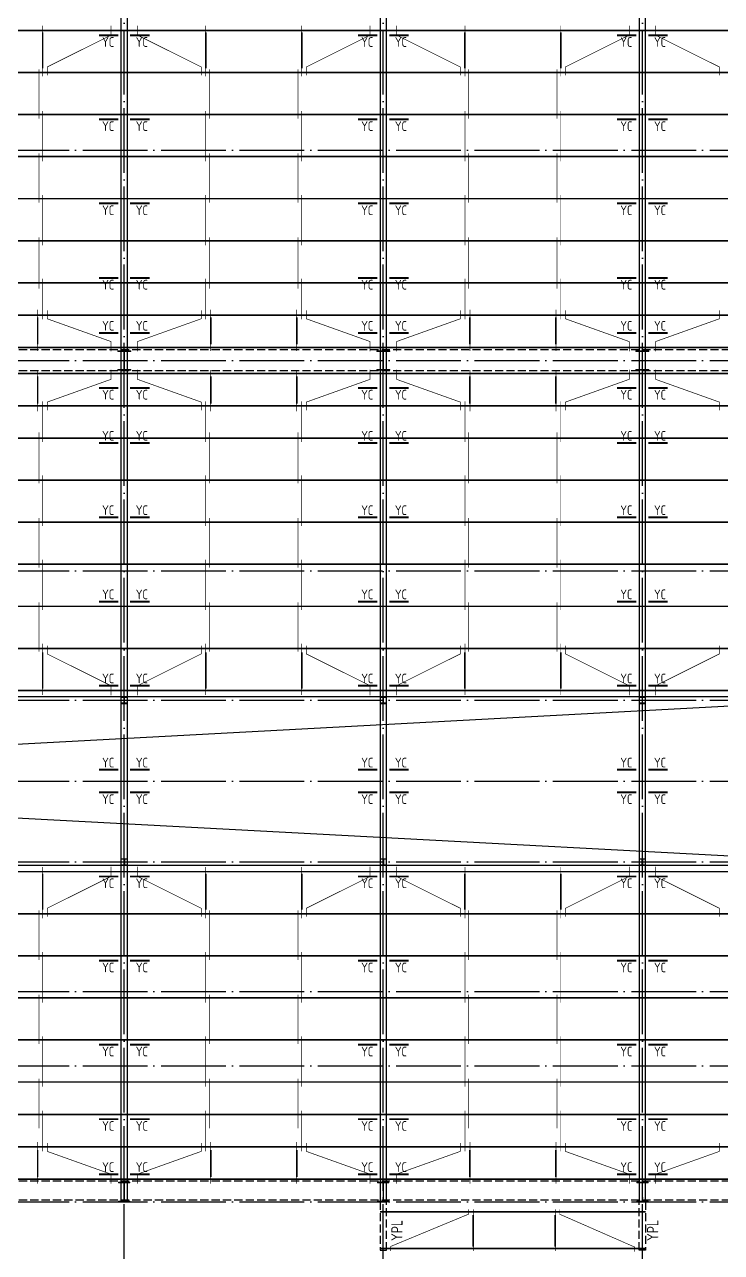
# Model space of a CAD drawing. Extents: x 19118 to 566552, y -1188739 to 92943.
# Drawn here: x 168632 to 190148, y -570711 to -532763 of the extents above; entities that cross this region are included whole.
import ezdxf

# ---------------------------------------------------------------- set-up
doc = ezdxf.new("R2010")
doc.units = 0
doc.header["$LTSCALE"] = 1000
doc.header["$MEASUREMENT"] = 0
doc.linetypes.add('DASH', pattern=[0.35, 0.25, -0.1])
doc.linetypes.add('DOTE', pattern=[2.42, 2, -0.2, 0.02, -0.2])
doc.layers.get('0').update_dxf_attribs({"linetype": 'CONTINUOUS'})
for name, color, linetype in [('10014', 2, 'CONTINUOUS'), ('D', 4, 'CONTINUOUS'), ('DOTE', 9, 'DOTE'), ('PUB_TEXT', 7, 'CONTINUOUS'), ('TEXT', 7, 'CONTINUOUS'), ('WALL', 6, 'CONTINUOUS'), ('屋面隅撑', 1, 'CONTINUOUS'), ('梁', 4, 'DASH'), ('檩条拉条', 253, 'CONTINUOUS'), ('钢柱', 3, 'CONTINUOUS')]:
    doc.layers.add(name, color=color, linetype=linetype)
doc.layers.add('柱_主零件_实线', color=51, linetype='CONTINUOUS', lineweight=18)
doc.layers.add('钢架', color=63, linetype='CONTINUOUS', lineweight=25)
doc.styles.add('TSSD_Rein', font='atssdeng.shx', dxfattribs={"width": 0.7, "bigfont": 'atssdchn.shx'})

msp = doc.modelspace()

# ---------------------------------------------------------------- linework, layer by layer
msp.add_lwpolyline([(195783.4, -553543.77), (107633.4, -553543.77), (107633.4, -558743.77), (195783.4, -558743.77)], close=True)
at = {"layer": '10014', "const_width": 50}
for points in [[(203708.4, -532943.77), (99708.4, -532943.77)], [(203708.4, -534243.77), (99708.4, -534243.77)], [(203708.4, -535543.77), (99708.4, -535543.77)], [(203708.4, -536843.77), (99708.4, -536843.77)], [(203708.4, -538143.77), (99708.4, -538143.77)], [(203708.4, -539443.77), (99708.4, -539443.77)], [(203708.4, -540743.77), (99708.4, -540743.77)], [(203708.4, -541743.77), (99708.4, -541743.77)], [(203708.4, -542743.77), (99708.4, -542743.77)], [(203708.4, -543543.77), (99708.4, -543543.77)], [(203708.4, -544543.77), (99708.4, -544543.77)], [(203708.4, -545543.77), (99708.4, -545543.77)], [(203708.4, -546843.77), (99708.4, -546843.77)], [(203708.4, -548143.77), (99708.4, -548143.77)], [(203708.4, -549443.77), (99708.4, -549443.77)], [(203708.4, -550743.77), (99708.4, -550743.77)], [(203708.4, -552043.77), (99708.4, -552043.77)], [(203708.4, -553343.77), (99708.4, -553343.77)], [(203708.4, -558943.77), (99708.4, -558943.77)], [(203708.4, -560243.77), (99708.4, -560243.77)], [(203708.4, -561543.77), (99708.4, -561543.77)], [(203708.4, -562843.77), (99708.4, -562843.77)], [(203708.4, -564143.77), (99708.4, -564143.77)], [(203708.4, -565443.77), (99708.4, -565443.77)], [(203708.4, -566443.77), (99708.4, -566443.77)], [(203708.4, -567443.77), (99708.4, -567443.77)], [(203708.4, -568443.77), (99708.4, -568443.77)], [(187808.4, -569457.25), (179608.4, -569457.25)], [(187808.4, -570589.03), (179608.4, -570589.03)]]:
    msp.add_lwpolyline(points, dxfattribs=at)
at = {"layer": 'D', "linetype": 'DASH'}
for p, q in [((203708.4, -542819.79), (99708.4, -542819.79)), ((203708.4, -543467.74), (99708.4, -543467.74)), ((203708.4, -568510.75), (99708.4, -568510.75)), ((203708.4, -569091.7), (99708.4, -569091.7))]:
    msp.add_line(p, q, dxfattribs=at)
at = {"layer": 'DOTE', "color": 8}
for p, q in [((171708.4, -571223.8), (171708.4, -515716.73)), ((179708.4, -571223.8), (179708.4, -515716.73)), ((187708.4, -571223.8), (187708.4, -515716.73)), ((97826.88, -536643.77), (206364.14, -536643.77)), ((97826.88, -543143.77), (206364.14, -543143.77)), ((97826.88, -549643.77), (206364.14, -549643.77)), ((97826.88, -553643.77), (206364.14, -553643.77)), ((97826.88, -556143.77), (206364.14, -556143.77)), ((97826.88, -558643.77), (206364.14, -558643.77)), ((97826.88, -562643.77), (206364.14, -562643.77)), ((97826.88, -564943.77), (206364.14, -564943.77)), ((97826.88, -569143.77), (206364.14, -569143.77))]:
    msp.add_line(p, q, dxfattribs=at)
at = {"layer": 'WALL'}
for p, q in [((195783.4, -553543.77), (152336.76, -555872.28)), ((152336.76, -556415.25), (195783.4, -558743.77))]:
    msp.add_line(p, q, dxfattribs=at)
at = {"layer": '屋面隅撑', "const_width": 60}
for points in [[(170925.47, -533092.6), (171525.47, -533092.6)], [(172491.33, -533092.6), (171891.33, -533092.6)], [(178925.47, -533092.6), (179525.47, -533092.6)], [(180491.33, -533092.6), (179891.33, -533092.6)], [(186925.47, -533092.6), (187525.47, -533092.6)], [(188491.33, -533092.6), (187891.33, -533092.6)], [(170925.47, -535692.6), (171525.47, -535692.6)], [(172491.33, -535692.6), (171891.33, -535692.6)], [(178925.47, -535692.6), (179525.47, -535692.6)], [(180491.33, -535692.6), (179891.33, -535692.6)], [(186925.47, -535692.6), (187525.47, -535692.6)], [(188491.33, -535692.6), (187891.33, -535692.6)], [(170925.47, -538292.6), (171525.47, -538292.6)], [(172491.33, -538292.6), (171891.33, -538292.6)], [(178925.47, -538292.6), (179525.47, -538292.6)], [(180491.33, -538292.6), (179891.33, -538292.6)], [(186925.47, -538292.6), (187525.47, -538292.6)], [(188491.33, -538292.6), (187891.33, -538292.6)], [(170925.47, -540592.6), (171525.47, -540592.6)], [(172491.33, -540592.6), (171891.33, -540592.6)], [(178925.47, -540592.6), (179525.47, -540592.6)], [(180491.33, -540592.6), (179891.33, -540592.6)], [(186925.47, -540592.6), (187525.47, -540592.6)], [(188491.33, -540592.6), (187891.33, -540592.6)], [(170925.47, -542294.93), (171525.47, -542294.93)], [(172491.33, -542294.93), (171891.33, -542294.93)], [(178925.47, -542294.93), (179525.47, -542294.93)], [(180491.33, -542294.93), (179891.33, -542294.93)], [(186925.47, -542294.93), (187525.47, -542294.93)], [(188491.33, -542294.93), (187891.33, -542294.93)], [(170925.47, -543992.6), (171525.47, -543992.6)], [(172491.33, -543992.6), (171891.33, -543992.6)], [(178925.47, -543992.6), (179525.47, -543992.6)], [(180491.33, -543992.6), (179891.33, -543992.6)], [(186925.47, -543992.6), (187525.47, -543992.6)], [(188491.33, -543992.6), (187891.33, -543992.6)], [(170925.47, -545694.93), (171525.47, -545694.93)], [(172491.33, -545694.93), (171891.33, -545694.93)], [(178925.47, -545694.93), (179525.47, -545694.93)], [(180491.33, -545694.93), (179891.33, -545694.93)], [(186925.47, -545694.93), (187525.47, -545694.93)], [(188491.33, -545694.93), (187891.33, -545694.93)], [(170925.47, -547994.93), (171525.47, -547994.93)], [(172491.33, -547994.93), (171891.33, -547994.93)], [(178925.47, -547994.93), (179525.47, -547994.93)], [(180491.33, -547994.93), (179891.33, -547994.93)], [(186925.47, -547994.93), (187525.47, -547994.93)], [(188491.33, -547994.93), (187891.33, -547994.93)], [(170925.47, -550594.93), (171525.47, -550594.93)], [(172491.33, -550594.93), (171891.33, -550594.93)], [(178925.47, -550594.93), (179525.47, -550594.93)], [(180491.33, -550594.93), (179891.33, -550594.93)], [(186925.47, -550594.93), (187525.47, -550594.93)], [(188491.33, -550594.93), (187891.33, -550594.93)], [(170925.47, -553194.93), (171525.47, -553194.93)], [(172491.33, -553194.93), (171891.33, -553194.93)], [(178925.47, -553194.93), (179525.47, -553194.93)], [(180491.33, -553194.93), (179891.33, -553194.93)], [(186925.47, -553194.93), (187525.47, -553194.93)], [(188491.33, -553194.93), (187891.33, -553194.93)], [(170925.47, -555794.93), (171525.47, -555794.93)], [(172491.33, -555794.93), (171891.33, -555794.93)], [(178925.47, -555794.93), (179525.47, -555794.93)], [(180491.33, -555794.93), (179891.33, -555794.93)], [(186925.47, -555794.93), (187525.47, -555794.93)], [(188491.33, -555794.93), (187891.33, -555794.93)], [(170925.47, -556492.6), (171525.47, -556492.6)], [(172491.33, -556492.6), (171891.33, -556492.6)], [(178925.47, -556492.6), (179525.47, -556492.6)], [(180491.33, -556492.6), (179891.33, -556492.6)], [(186925.47, -556492.6), (187525.47, -556492.6)], [(188491.33, -556492.6), (187891.33, -556492.6)], [(170925.47, -559092.6), (171525.47, -559092.6)], [(172491.33, -559092.6), (171891.33, -559092.6)], [(178925.47, -559092.6), (179525.47, -559092.6)], [(180491.33, -559092.6), (179891.33, -559092.6)], [(186925.47, -559092.6), (187525.47, -559092.6)], [(188491.33, -559092.6), (187891.33, -559092.6)], [(170925.47, -561692.6), (171525.47, -561692.6)], [(172491.33, -561692.6), (171891.33, -561692.6)], [(178925.47, -561692.6), (179525.47, -561692.6)], [(180491.33, -561692.6), (179891.33, -561692.6)], [(186925.47, -561692.6), (187525.47, -561692.6)], [(188491.33, -561692.6), (187891.33, -561692.6)], [(170925.47, -564292.6), (171525.47, -564292.6)], [(172491.33, -564292.6), (171891.33, -564292.6)], [(178925.47, -564292.6), (179525.47, -564292.6)], [(180491.33, -564292.6), (179891.33, -564292.6)], [(186925.47, -564292.6), (187525.47, -564292.6)], [(188491.33, -564292.6), (187891.33, -564292.6)], [(170925.47, -566592.6), (171525.47, -566592.6)], [(172491.33, -566592.6), (171891.33, -566592.6)], [(178925.47, -566592.6), (179525.47, -566592.6)], [(180491.33, -566592.6), (179891.33, -566592.6)], [(186925.47, -566592.6), (187525.47, -566592.6)], [(188491.33, -566592.6), (187891.33, -566592.6)], [(170925.47, -568294.93), (171525.47, -568294.93)], [(172491.33, -568294.93), (171891.33, -568294.93)], [(178925.47, -568294.93), (179525.47, -568294.93)], [(180491.33, -568294.93), (179891.33, -568294.93)], [(186925.47, -568294.93), (187525.47, -568294.93)], [(188491.33, -568294.93), (187891.33, -568294.93)]]:
    msp.add_lwpolyline(points, dxfattribs=at)
at = {"layer": '柱_主零件_实线', "ltscale": 20}
for p, q in [((171908.3, -542843.76), (171508.3, -542843.76)), ((171508.3, -542843.76), (171508.3, -542863.76)), ((171508.3, -542863.76), (171908.3, -542863.76)), ((171701.3, -542863.76), (171701.3, -543423.76)), ((171715.3, -543423.76), (171715.3, -542863.76)), ((171908.3, -542863.76), (171908.3, -542843.76)), ((179908.3, -542843.76), (179508.3, -542843.76)), ((179508.3, -542843.76), (179508.3, -542863.76)), ((179508.3, -542863.76), (179908.3, -542863.76)), ((179701.3, -542863.76), (179701.3, -543423.76)), ((179715.3, -543423.76), (179715.3, -542863.76)), ((179908.3, -542863.76), (179908.3, -542843.76)), ((187908.3, -542843.76), (187508.3, -542843.76)), ((187508.3, -542843.76), (187508.3, -542863.76)), ((187508.3, -542863.76), (187908.3, -542863.76)), ((187701.3, -542863.76), (187701.3, -543423.76)), ((187715.3, -543423.76), (187715.3, -542863.76)), ((187908.3, -542863.76), (187908.3, -542843.76)), ((171508.3, -543423.76), (171508.3, -543443.76)), ((171908.3, -543423.76), (171508.3, -543423.76)), ((171508.3, -543443.76), (171908.3, -543443.76)), ((171908.3, -543443.76), (171908.3, -543423.76)), ((179508.3, -543423.76), (179508.3, -543443.76)), ((179908.3, -543423.76), (179508.3, -543423.76)), ((179508.3, -543443.76), (179908.3, -543443.76)), ((179908.3, -543443.76), (179908.3, -543423.76)), ((187508.3, -543423.76), (187508.3, -543443.76)), ((187908.3, -543423.76), (187508.3, -543423.76)), ((187508.3, -543443.76), (187908.3, -543443.76)), ((187908.3, -543443.76), (187908.3, -543423.76)), ((171883.3, -568543.75), (171533.3, -568543.75)), ((171533.3, -568543.75), (171533.3, -568563.75)), ((171533.3, -568563.75), (171883.3, -568563.75)), ((171701.3, -568563.75), (171701.3, -569123.75)), ((171715.3, -569123.75), (171715.3, -568563.75)), ((171883.3, -568563.75), (171883.3, -568543.75)), ((179883.3, -568543.75), (179533.3, -568543.75)), ((179533.3, -568543.75), (179533.3, -568563.75)), ((179533.3, -568563.75), (179883.3, -568563.75)), ((179701.3, -568563.75), (179701.3, -569123.75)), ((179715.3, -569123.75), (179715.3, -568563.75)), ((179883.3, -568563.75), (179883.3, -568543.75)), ((187883.3, -568543.75), (187533.3, -568543.75)), ((187533.3, -568543.75), (187533.3, -568563.75)), ((187533.3, -568563.75), (187883.3, -568563.75)), ((187701.3, -568563.75), (187701.3, -569123.75)), ((187715.3, -569123.75), (187715.3, -568563.75)), ((187883.3, -568563.75), (187883.3, -568543.75)), ((171533.3, -569123.75), (171533.3, -569143.75)), ((171883.3, -569123.75), (171533.3, -569123.75)), ((171533.3, -569143.75), (171883.3, -569143.75)), ((171883.3, -569143.75), (171883.3, -569123.75)), ((179533.3, -569123.75), (179533.3, -569143.75)), ((179883.3, -569123.75), (179533.3, -569123.75)), ((179533.3, -569143.75), (179883.3, -569143.75)), ((179883.3, -569143.75), (179883.3, -569123.75)), ((187533.3, -569123.75), (187533.3, -569143.75)), ((187883.3, -569123.75), (187533.3, -569123.75)), ((187533.3, -569143.75), (187883.3, -569143.75)), ((187883.3, -569143.75), (187883.3, -569123.75))]:
    msp.add_line(p, q, dxfattribs=at)
at = {"layer": '梁'}
for points in [[(179608.4, -569143.77), (179608.4, -570643.77), (179808.4, -570643.77), (179808.4, -569143.77)], [(187808.4, -569143.77), (187808.4, -570643.77), (187608.4, -570643.77), (187608.4, -569143.77)]]:
    msp.add_lwpolyline(points, dxfattribs=at)
at = {"layer": '檩条拉条', "color": 1}
for points, const_width in [([(171300.64, -532792.98), (171300.64, -533090.16), (169331.61, -534073.64), (169331.61, -534331.37)], 20), ([(172116.15, -532792.98), (172116.15, -533090.16), (174085.18, -534073.64), (174085.18, -534331.37)], 20), ([(179300.64, -532792.98), (179300.64, -533090.16), (177331.61, -534073.64), (177331.61, -534331.37)], 20), ([(180116.15, -532792.98), (180116.15, -533090.16), (182085.18, -534073.64), (182085.18, -534331.37)], 20), ([(187300.64, -532792.98), (187300.64, -533090.16), (185331.61, -534073.64), (185331.61, -534331.37)], 20), ([(188116.15, -532792.98), (188116.15, -533090.16), (190085.18, -534073.64), (190085.18, -534331.37)], 20), ([(169189.99, -533002.11), (169189.99, -534118.24)], 50), ([(169189.99, -532800.42), (169189.99, -534359.37)], 20), ([(174226.8, -533002.11), (174226.8, -534118.24)], 50), ([(174226.8, -532800.42), (174226.8, -534359.37)], 20), ([(177189.99, -533002.11), (177189.99, -534118.24)], 50), ([(177189.99, -532800.42), (177189.99, -534359.37)], 20), ([(182226.8, -533002.11), (182226.8, -534118.24)], 50), ([(182226.8, -532800.42), (182226.8, -534359.37)], 20), ([(185189.99, -533002.11), (185189.99, -534118.24)], 50), ([(185189.99, -532800.42), (185189.99, -534359.37)], 20), ([(169072.88, -535672.54), (169072.88, -534143.17)], 20), ([(174343.91, -535672.54), (174343.91, -534143.17)], 20), ([(177072.88, -535672.54), (177072.88, -534143.17)], 20), ([(182343.91, -535672.54), (182343.91, -534143.17)], 20), ([(185072.88, -535672.54), (185072.88, -534143.17)], 20), ([(169189.99, -535430.92), (169189.99, -536989.88)], 20), ([(174226.8, -535430.92), (174226.8, -536989.88)], 20), ([(177189.99, -535430.92), (177189.99, -536989.88)], 20), ([(182226.8, -535430.92), (182226.8, -536989.88)], 20), ([(185189.99, -535430.92), (185189.99, -536989.88)], 20), ([(169072.88, -538272.54), (169072.88, -536743.17)], 20), ([(174343.91, -538272.54), (174343.91, -536743.17)], 20), ([(177072.88, -538272.54), (177072.88, -536743.17)], 20), ([(182343.91, -538272.54), (182343.91, -536743.17)], 20), ([(185072.88, -538272.54), (185072.88, -536743.17)], 20), ([(169189.99, -538030.92), (169189.99, -539589.88)], 20), ([(174226.8, -538030.92), (174226.8, -539589.88)], 20), ([(177189.99, -538030.92), (177189.99, -539589.88)], 20), ([(182226.8, -538030.92), (182226.8, -539589.88)], 20), ([(185189.99, -538030.92), (185189.99, -539589.88)], 20), ([(169072.88, -540922.99), (169072.88, -539343.17)], 20), ([(174343.91, -540922.99), (174343.91, -539343.17)], 20), ([(177072.88, -540922.99), (177072.88, -539343.17)], 20), ([(182343.91, -540922.99), (182343.91, -539343.17)], 20), ([(185072.88, -540922.99), (185072.88, -539343.17)], 20), ([(169189.99, -540618.86), (169189.99, -541876.67)], 20), ([(174226.8, -540618.86), (174226.8, -541876.67)], 20), ([(177189.99, -540618.86), (177189.99, -541876.67)], 20), ([(182226.8, -540618.86), (182226.8, -541876.67)], 20), ([(185189.99, -540618.86), (185189.99, -541876.67)], 20), ([(169036.19, -542648.41), (169036.19, -541811.94)], 50), ([(169036.19, -542850.1), (169036.19, -541570.81)], 20), ([(171300.64, -542857.54), (171300.64, -542560.36), (169331.61, -541856.55), (169331.61, -541598.81)], 20), ([(172116.15, -542857.54), (172116.15, -542560.36), (174085.18, -541856.55), (174085.18, -541598.81)], 20), ([(174380.6, -542648.41), (174380.6, -541811.94)], 50), ([(174380.6, -542850.1), (174380.6, -541570.81)], 20), ([(177036.19, -542648.41), (177036.19, -541811.94)], 50), ([(177036.19, -542850.1), (177036.19, -541570.81)], 20), ([(179300.64, -542857.54), (179300.64, -542560.36), (177331.61, -541856.55), (177331.61, -541598.81)], 20), ([(180116.15, -542857.54), (180116.15, -542560.36), (182085.18, -541856.55), (182085.18, -541598.81)], 20), ([(182380.6, -542648.41), (182380.6, -541811.94)], 50), ([(182380.6, -542850.1), (182380.6, -541570.81)], 20), ([(185036.19, -542648.41), (185036.19, -541811.94)], 50), ([(185036.19, -542850.1), (185036.19, -541570.81)], 20), ([(187300.64, -542857.54), (187300.64, -542560.36), (185331.61, -541856.55), (185331.61, -541598.81)], 20), ([(188116.15, -542857.54), (188116.15, -542560.36), (190085.18, -541856.55), (190085.18, -541598.81)], 20), ([(169036.19, -543639.12), (169036.19, -544475.59)], 50), ([(169036.19, -543437.43), (169036.19, -544716.72)], 20), ([(171300.64, -543429.99), (171300.64, -543727.17), (169331.61, -544430.98), (169331.61, -544688.72)], 20), ([(172116.15, -543429.99), (172116.15, -543727.17), (174085.18, -544430.98), (174085.18, -544688.72)], 20), ([(174380.6, -543639.12), (174380.6, -544475.59)], 50), ([(174380.6, -543437.43), (174380.6, -544716.72)], 20), ([(177036.19, -543639.12), (177036.19, -544475.59)], 50), ([(177036.19, -543437.43), (177036.19, -544716.72)], 20), ([(179300.64, -543429.99), (179300.64, -543727.17), (177331.61, -544430.98), (177331.61, -544688.72)], 20), ([(180116.15, -543429.99), (180116.15, -543727.17), (182085.18, -544430.98), (182085.18, -544688.72)], 20), ([(182380.6, -543639.12), (182380.6, -544475.59)], 50), ([(182380.6, -543437.43), (182380.6, -544716.72)], 20), ([(185036.19, -543639.12), (185036.19, -544475.59)], 50), ([(185036.19, -543437.43), (185036.19, -544716.72)], 20), ([(187300.64, -543429.99), (187300.64, -543727.17), (185331.61, -544430.98), (185331.61, -544688.72)], 20), ([(188116.15, -543429.99), (188116.15, -543727.17), (190085.18, -544430.98), (190085.18, -544688.72)], 20), ([(169189.99, -545668.67), (169189.99, -544410.86)], 20), ([(174226.8, -545668.67), (174226.8, -544410.86)], 20), ([(177189.99, -545668.67), (177189.99, -544410.86)], 20), ([(182226.8, -545668.67), (182226.8, -544410.86)], 20), ([(185189.99, -545668.67), (185189.99, -544410.86)], 20), ([(169072.88, -545364.54), (169072.88, -546944.36)], 20), ([(174343.91, -545364.54), (174343.91, -546944.36)], 20), ([(177072.88, -545364.54), (177072.88, -546944.36)], 20), ([(182343.91, -545364.54), (182343.91, -546944.36)], 20), ([(185072.88, -545364.54), (185072.88, -546944.36)], 20), ([(169189.99, -548256.61), (169189.99, -546697.65)], 20), ([(174226.8, -548256.61), (174226.8, -546697.65)], 20), ([(177189.99, -548256.61), (177189.99, -546697.65)], 20), ([(182226.8, -548256.61), (182226.8, -546697.65)], 20), ([(185189.99, -548256.61), (185189.99, -546697.65)], 20), ([(169072.88, -548014.99), (169072.88, -549544.36)], 20), ([(174343.91, -548014.99), (174343.91, -549544.36)], 20), ([(177072.88, -548014.99), (177072.88, -549544.36)], 20), ([(182343.91, -548014.99), (182343.91, -549544.36)], 20), ([(185072.88, -548014.99), (185072.88, -549544.36)], 20), ([(169189.99, -550856.61), (169189.99, -549297.65)], 20), ([(174226.8, -550856.61), (174226.8, -549297.65)], 20), ([(177189.99, -550856.61), (177189.99, -549297.65)], 20), ([(182226.8, -550856.61), (182226.8, -549297.65)], 20), ([(185189.99, -550856.61), (185189.99, -549297.65)], 20), ([(169072.88, -550614.99), (169072.88, -552144.36)], 20), ([(174343.91, -550614.99), (174343.91, -552144.36)], 20), ([(177072.88, -550614.99), (177072.88, -552144.36)], 20), ([(182343.91, -550614.99), (182343.91, -552144.36)], 20), ([(185072.88, -550614.99), (185072.88, -552144.36)], 20), ([(169189.99, -553456.61), (169189.99, -551897.65)], 20), ([(169189.99, -553487.11), (169189.99, -551928.16)], 20), ([(171300.64, -553494.55), (171300.64, -553197.37), (169331.61, -552213.89), (169331.61, -551956.16)], 20), ([(172116.15, -553494.55), (172116.15, -553197.37), (174085.18, -552213.89), (174085.18, -551956.16)], 20), ([(174226.8, -553456.61), (174226.8, -551897.65)], 20), ([(174226.8, -553487.11), (174226.8, -551928.16)], 20), ([(177189.99, -553456.61), (177189.99, -551897.65)], 20), ([(177189.99, -553487.11), (177189.99, -551928.16)], 20), ([(179300.64, -553494.55), (179300.64, -553197.37), (177331.61, -552213.89), (177331.61, -551956.16)], 20), ([(180116.15, -553494.55), (180116.15, -553197.37), (182085.18, -552213.89), (182085.18, -551956.16)], 20), ([(182226.8, -553456.61), (182226.8, -551897.65)], 20), ([(182226.8, -553487.11), (182226.8, -551928.16)], 20), ([(185189.99, -553456.61), (185189.99, -551897.65)], 20), ([(185189.99, -553487.11), (185189.99, -551928.16)], 20), ([(187300.64, -553494.55), (187300.64, -553197.37), (185331.61, -552213.89), (185331.61, -551956.16)], 20), ([(188116.15, -553494.55), (188116.15, -553197.37), (190085.18, -552213.89), (190085.18, -551956.16)], 20), ([(169189.99, -553285.42), (169189.99, -552169.29)], 50), ([(174226.8, -553285.42), (174226.8, -552169.29)], 50), ([(177189.99, -553285.42), (177189.99, -552169.29)], 50), ([(182226.8, -553285.42), (182226.8, -552169.29)], 50), ([(185189.99, -553285.42), (185189.99, -552169.29)], 50), ([(169189.99, -558800.42), (169189.99, -560359.37)], 20), ([(169189.99, -558830.92), (169189.99, -560389.88)], 20), ([(171300.64, -558792.98), (171300.64, -559090.16), (169331.61, -560073.64), (169331.61, -560331.37)], 20), ([(172116.15, -558792.98), (172116.15, -559090.16), (174085.18, -560073.64), (174085.18, -560331.37)], 20), ([(174226.8, -558800.42), (174226.8, -560359.37)], 20), ([(174226.8, -558830.92), (174226.8, -560389.88)], 20), ([(177189.99, -558800.42), (177189.99, -560359.37)], 20), ([(177189.99, -558830.92), (177189.99, -560389.88)], 20), ([(179300.64, -558792.98), (179300.64, -559090.16), (177331.61, -560073.64), (177331.61, -560331.37)], 20), ([(180116.15, -558792.98), (180116.15, -559090.16), (182085.18, -560073.64), (182085.18, -560331.37)], 20), ([(182226.8, -558800.42), (182226.8, -560359.37)], 20), ([(182226.8, -558830.92), (182226.8, -560389.88)], 20), ([(185189.99, -558800.42), (185189.99, -560359.37)], 20), ([(185189.99, -558830.92), (185189.99, -560389.88)], 20), ([(187300.64, -558792.98), (187300.64, -559090.16), (185331.61, -560073.64), (185331.61, -560331.37)], 20), ([(188116.15, -558792.98), (188116.15, -559090.16), (190085.18, -560073.64), (190085.18, -560331.37)], 20), ([(169189.99, -559002.11), (169189.99, -560118.24)], 50), ([(174226.8, -559002.11), (174226.8, -560118.24)], 50), ([(177189.99, -559002.11), (177189.99, -560118.24)], 50), ([(182226.8, -559002.11), (182226.8, -560118.24)], 50), ([(185189.99, -559002.11), (185189.99, -560118.24)], 50), ([(169072.88, -561672.54), (169072.88, -560143.17)], 20), ([(174343.91, -561672.54), (174343.91, -560143.17)], 20), ([(177072.88, -561672.54), (177072.88, -560143.17)], 20), ([(182343.91, -561672.54), (182343.91, -560143.17)], 20), ([(185072.88, -561672.54), (185072.88, -560143.17)], 20), ([(169189.99, -561430.92), (169189.99, -562989.88)], 20), ([(174226.8, -561430.92), (174226.8, -562989.88)], 20), ([(177189.99, -561430.92), (177189.99, -562989.88)], 20), ([(182226.8, -561430.92), (182226.8, -562989.88)], 20), ([(185189.99, -561430.92), (185189.99, -562989.88)], 20), ([(169072.88, -564272.54), (169072.88, -562743.17)], 20), ([(174343.91, -564272.54), (174343.91, -562743.17)], 20), ([(177072.88, -564272.54), (177072.88, -562743.17)], 20), ([(182343.91, -564272.54), (182343.91, -562743.17)], 20), ([(185072.88, -564272.54), (185072.88, -562743.17)], 20), ([(169189.99, -564030.92), (169189.99, -565589.88)], 20), ([(174226.8, -564030.92), (174226.8, -565589.88)], 20), ([(177189.99, -564030.92), (177189.99, -565589.88)], 20), ([(182226.8, -564030.92), (182226.8, -565589.88)], 20), ([(185189.99, -564030.92), (185189.99, -565589.88)], 20), ([(169072.88, -566872.54), (169072.88, -565343.17)], 20), ([(174343.91, -566872.54), (174343.91, -565343.17)], 20), ([(177072.88, -566872.54), (177072.88, -565343.17)], 20), ([(182343.91, -566872.54), (182343.91, -565343.17)], 20), ([(185072.88, -566872.54), (185072.88, -565343.17)], 20), ([(169189.99, -566330.92), (169189.99, -567586.56)], 20), ([(174226.8, -566330.92), (174226.8, -567586.56)], 20), ([(177189.99, -566330.92), (177189.99, -567586.56)], 20), ([(182226.8, -566330.92), (182226.8, -567586.56)], 20), ([(185189.99, -566330.92), (185189.99, -567586.56)], 20), ([(169036.19, -568581.63), (169036.19, -567302.33)], 20), ([(174380.6, -568581.63), (174380.6, -567302.33)], 20), ([(177036.19, -568581.63), (177036.19, -567302.33)], 20), ([(182380.6, -568581.63), (182380.6, -567302.33)], 20), ([(185036.19, -568581.63), (185036.19, -567302.33)], 20), ([(169036.19, -568379.94), (169036.19, -567543.46)], 50), ([(171300.64, -568589.06), (171300.64, -568291.88), (169331.61, -567588.07), (169331.61, -567330.34)], 20), ([(172116.15, -568589.06), (172116.15, -568291.88), (174085.18, -567588.07), (174085.18, -567330.34)], 20), ([(174380.6, -568379.94), (174380.6, -567543.46)], 50), ([(177036.19, -568379.94), (177036.19, -567543.46)], 50), ([(179300.64, -568589.06), (179300.64, -568291.88), (177331.61, -567588.07), (177331.61, -567330.34)], 20), ([(180116.15, -568589.06), (180116.15, -568291.88), (182085.18, -567588.07), (182085.18, -567330.34)], 20), ([(182380.6, -568379.94), (182380.6, -567543.46)], 50), ([(185036.19, -568379.94), (185036.19, -567543.46)], 50), ([(187300.64, -568589.06), (187300.64, -568291.88), (185331.61, -567588.07), (185331.61, -567330.34)], 20), ([(188116.15, -568589.06), (188116.15, -568291.88), (190085.18, -567588.07), (190085.18, -567330.34)], 20), ([(179932.96, -570667.97), (179932.96, -570527.18), (182343.5, -569526.79), (182343.5, -569379.94)], 20), ([(182485.61, -570529.78), (182485.61, -569558.76)], 50), ([(182485.61, -569378.26), (182485.61, -570667.25)], 20), ([(185015.92, -570529.78), (185015.92, -569558.76)], 50), ([(185015.92, -569378.26), (185015.92, -570667.25)], 20), ([(187473.05, -570686.85), (187473.05, -570546.05), (185148.59, -569526.79), (185148.59, -569379.94)], 20)]:
    msp.add_lwpolyline(points, dxfattribs=dict(at, const_width=const_width))
at = {"layer": '钢架'}
for points in [[(171808.4, -569143.77), (171808.4, -517143.77), (171608.4, -517143.77), (171608.4, -569143.77), (171808.4, -569143.77)], [(179808.4, -569143.77), (179808.4, -517143.77), (179608.4, -517143.77), (179608.4, -569143.77), (179808.4, -569143.77)], [(187808.4, -569143.77), (187808.4, -517143.77), (187608.4, -517143.77), (187608.4, -569143.77), (187808.4, -569143.77)]]:
    msp.add_lwpolyline(points, dxfattribs=at)
at = {"layer": '钢柱'}
for points in [[(171783.4, -553543.77), (171633.4, -553543.77), (171633.4, -553553.77), (171704.4, -553553.77), (171704.4, -553733.77), (171633.4, -553733.77), (171633.4, -553743.77), (171783.4, -553743.77), (171783.4, -553733.77), (171712.4, -553733.77), (171712.4, -553553.77), (171783.4, -553553.77), (171783.4, -553543.77)], [(179783.4, -553543.77), (179633.4, -553543.77), (179633.4, -553553.77), (179704.4, -553553.77), (179704.4, -553733.77), (179633.4, -553733.77), (179633.4, -553743.77), (179783.4, -553743.77), (179783.4, -553733.77), (179712.4, -553733.77), (179712.4, -553553.77), (179783.4, -553553.77), (179783.4, -553543.77)], [(187783.4, -553543.77), (187633.4, -553543.77), (187633.4, -553553.77), (187704.4, -553553.77), (187704.4, -553733.77), (187633.4, -553733.77), (187633.4, -553743.77), (187783.4, -553743.77), (187783.4, -553733.77), (187712.4, -553733.77), (187712.4, -553553.77), (187783.4, -553553.77), (187783.4, -553543.77)], [(171783.4, -558743.77), (171633.4, -558743.77), (171633.4, -558733.77), (171704.4, -558733.77), (171704.4, -558553.77), (171633.4, -558553.77), (171633.4, -558543.77), (171783.4, -558543.77), (171783.4, -558553.77), (171712.4, -558553.77), (171712.4, -558733.77), (171783.4, -558733.77), (171783.4, -558743.77)], [(179783.4, -558743.77), (179633.4, -558743.77), (179633.4, -558733.77), (179704.4, -558733.77), (179704.4, -558553.77), (179633.4, -558553.77), (179633.4, -558543.77), (179783.4, -558543.77), (179783.4, -558553.77), (179712.4, -558553.77), (179712.4, -558733.77), (179783.4, -558733.77), (179783.4, -558743.77)], [(187783.4, -558743.77), (187633.4, -558743.77), (187633.4, -558733.77), (187704.4, -558733.77), (187704.4, -558553.77), (187633.4, -558553.77), (187633.4, -558543.77), (187783.4, -558543.77), (187783.4, -558553.77), (187712.4, -558553.77), (187712.4, -558733.77), (187783.4, -558733.77), (187783.4, -558743.77)]]:
    msp.add_lwpolyline(points, dxfattribs=at)

# ---------------------------------------------------------------- texts
at = {"layer": 'PUB_TEXT', "style": 'TSSD_Rein', "width": 0.8}
for p in [(180302.39, -570356.36), (188200.17, -570356.36)]:
    msp.add_text('YPL', height=350, rotation=90, dxfattribs=at).set_placement(p)
at = {"layer": 'TEXT', "style": 'TSSD_Rein', "width": 0.8}
for p in [(171026.68, -533453.05), (172067.04, -533453.05), (179026.68, -533453.05), (180067.04, -533453.05), (187026.68, -533453.05), (188067.04, -533453.05), (171026.68, -536053.05), (172067.04, -536053.05), (179026.68, -536053.05), (180067.04, -536053.05), (187026.68, -536053.05), (188067.04, -536053.05), (171026.68, -538653.05), (172067.04, -538653.05), (179026.68, -538653.05), (180067.04, -538653.05), (187026.68, -538653.05), (188067.04, -538653.05), (171026.68, -540953.05), (172067.04, -540953.05), (179026.68, -540953.05), (180067.04, -540953.05), (187026.68, -540953.05), (188067.04, -540953.05), (171026.68, -542222.94), (172067.04, -542222.94), (179026.68, -542222.94), (180067.04, -542222.94), (187026.68, -542222.94), (188067.04, -542222.94), (171026.68, -544353.05), (172067.04, -544353.05), (179026.68, -544353.05), (180067.04, -544353.05), (187026.68, -544353.05), (188067.04, -544353.05), (171026.68, -545622.94), (172067.04, -545622.94), (179026.68, -545622.94), (180067.04, -545622.94), (187026.68, -545622.94), (188067.04, -545622.94), (171026.68, -547922.94), (172067.04, -547922.94), (179026.68, -547922.94), (180067.04, -547922.94), (187026.68, -547922.94), (188067.04, -547922.94), (171026.68, -550522.94), (172067.04, -550522.94), (179026.68, -550522.94), (180067.04, -550522.94), (187026.68, -550522.94), (188067.04, -550522.94), (171026.68, -553122.94), (172067.04, -553122.94), (179026.68, -553122.94), (180067.04, -553122.94), (187026.68, -553122.94), (188067.04, -553122.94), (171026.68, -555722.94), (172067.04, -555722.94), (179026.68, -555722.94), (180067.04, -555722.94), (187026.68, -555722.94), (188067.04, -555722.94), (171026.68, -556853.05), (172067.04, -556853.05), (179026.68, -556853.05), (180067.04, -556853.05), (187026.68, -556853.05), (188067.04, -556853.05), (171026.68, -559453.05), (172067.04, -559453.05), (179026.68, -559453.05), (180067.04, -559453.05), (187026.68, -559453.05), (188067.04, -559453.05), (171026.68, -562053.05), (172067.04, -562053.05), (179026.68, -562053.05), (180067.04, -562053.05), (187026.68, -562053.05), (188067.04, -562053.05), (171026.68, -564653.05), (172067.04, -564653.05), (179026.68, -564653.05), (180067.04, -564653.05), (187026.68, -564653.05), (188067.04, -564653.05), (171026.68, -566953.05), (172067.04, -566953.05), (179026.68, -566953.05), (180067.04, -566953.05), (187026.68, -566953.05), (188067.04, -566953.05), (171026.68, -568222.94), (172067.04, -568222.94), (179026.68, -568222.94), (180067.04, -568222.94), (187026.68, -568222.94), (188067.04, -568222.94)]:
    msp.add_text('YC', height=300, dxfattribs=at).set_placement(p)

doc.saveas('drawing.dxf')
